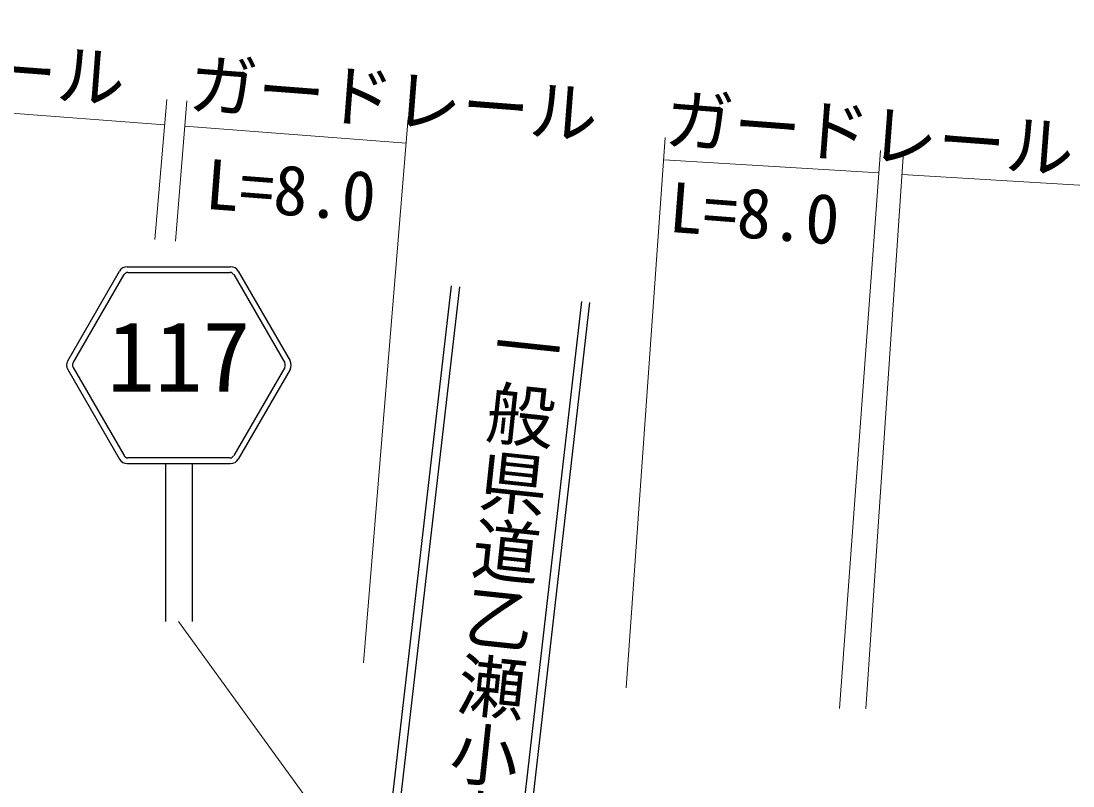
# Model space of a CAD drawing. Units: millimetres, scale not verified. Extents: x 40000 to 680000, y 20000 to 380000.
# Drawn here: x 446189 to 484693, y 299798 to 327788 of the extents above; entities that cross this region are included whole.
import ezdxf
from ezdxf.enums import TextEntityAlignment as Align

# ---------------------------------------------------------------- set-up
doc = ezdxf.new("R2010")
doc.units = ezdxf.units.MM
doc.header["$LTSCALE"] = 1000
for name, color, linetype, lineweight in [('M-BGD', 7, 'Continuous', 25), ('M-BMK-HTXT', 7, 'Continuous', 13), ('M-STR-STRC', 7, 'Continuous', 25)]:
    doc.layers.add(name, color=color, linetype=linetype, lineweight=lineweight)
doc.styles.add('@ＭＳ ゴシック', font='')
doc.styles.add('ＭＳ ゴシック', font='')
doc.styles.get('@ＭＳ ゴシック').set_extended_font_data('@MS Gothic')
doc.styles.get('ＭＳ ゴシック').set_extended_font_data('MS Gothic')

msp = doc.modelspace()

# ---------------------------------------------------------------- linework, layer by layer
at = {"layer": 'M-BGD'}
for p, q in [((459610, 297807), (461947, 318095)), ((459907, 297769), (462245, 318061)), ((466698, 317524), (464477, 298154)), ((466996, 317490), (464775, 298120))]:
    msp.add_line(p, q, dxfattribs=at)
at = {"layer": 'M-BMK-HTXT'}
for p, q in [((431713, 325497), (451445, 323995)), ((451086, 319791), (451524, 324921)), ((451839, 319727), (452259, 324865)), ((458721, 304308), (460365, 324248)), ((452184, 323939), (460288, 323322)), ((468333, 303386), (469771, 323532)), ((476153, 302633), (477650, 323051)), ((477590, 322230), (469713, 322711)), ((477106, 302616), (478490, 323000)), ((566041, 316826), (478435, 322178)), ((457668, 297930), (451956, 305810))]:
    msp.add_line(p, q, dxfattribs=at)
at = {"layer": 'M-STR-STRC'}
for p, q in [((447900, 315356), (449796, 318636)), ((448094, 315276), (449962, 318508)), ((450073, 318796), (453861, 318796)), ((450101, 318588), (453833, 318588)), ((453972, 318508), (455840, 315276)), ((454138, 318636), (456034, 315357)), ((447900, 315036), (449796, 311756)), ((448094, 315116), (449962, 311884)), ((455840, 315116), (453972, 311884)), ((456034, 315036), (454138, 311756)), ((450073, 311596), (453861, 311596)), ((453833, 311804), (450101, 311804)), ((451487, 305819), (451487, 311596)), ((452447, 311596), (452447, 305819))]:
    msp.add_line(p, q, dxfattribs=at)
for centre, radius, start, end in [((450073, 318476), 320, 90.0012, 149.9645), ((450101, 318428), 160, 90.0012, 149.9645), ((453833, 318428), 160, 30.0378, 90.0012), ((453861, 318476), 320, 30.0378, 90.0012), ((448176, 315196), 320, 149.9645, 210.038), ((455757, 315196), 320, 329.9644, 30.0378), ((448232, 315196), 160, 149.9645, 210.038), ((455702, 315196), 160, 329.9644, 30.0378), ((450101, 311964), 160, 210.038, 270.0011), ((453833, 311964), 160, 270.0011, 329.9644), ((450073, 311916), 320, 210.038, 270.0011), ((453861, 311916), 320, 270.0011, 329.9644)]:
    msp.add_arc(centre, radius, start, end, dxfattribs=at)

# ---------------------------------------------------------------- texts
at = {"layer": 'M-BGD', "style": '@ＭＳ ゴシック'}
msp.add_text('一般県道乙瀬小方線', height=1833, rotation=263.918, dxfattribs=at).set_placement((463397, 317272), align=Align.BOTTOM_LEFT)
at = {"layer": 'M-BMK-HTXT', "style": 'ＭＳ ゴシック'}
for s, rotation, p in [('ガードレール', 355.6, (434935, 325351)), ('ガードレール', 355.6, (452234, 324048)), ('ガードレール', 355.7, (469661, 322763)), ('L=8.0', 355.6, (452847, 320373)), ('L=8.0', 355.6, (469816, 319530))]:
    msp.add_text(s, height=1833, rotation=rotation, dxfattribs=at).set_placement(p, align=Align.BOTTOM_LEFT)
at = {"layer": 'M-STR-STRC', "style": 'ＭＳ ゴシック'}
msp.add_text('117', height=2566, dxfattribs=at).set_placement((449340, 313462), align=Align.BOTTOM_LEFT)

doc.saveas('drawing.dxf')
